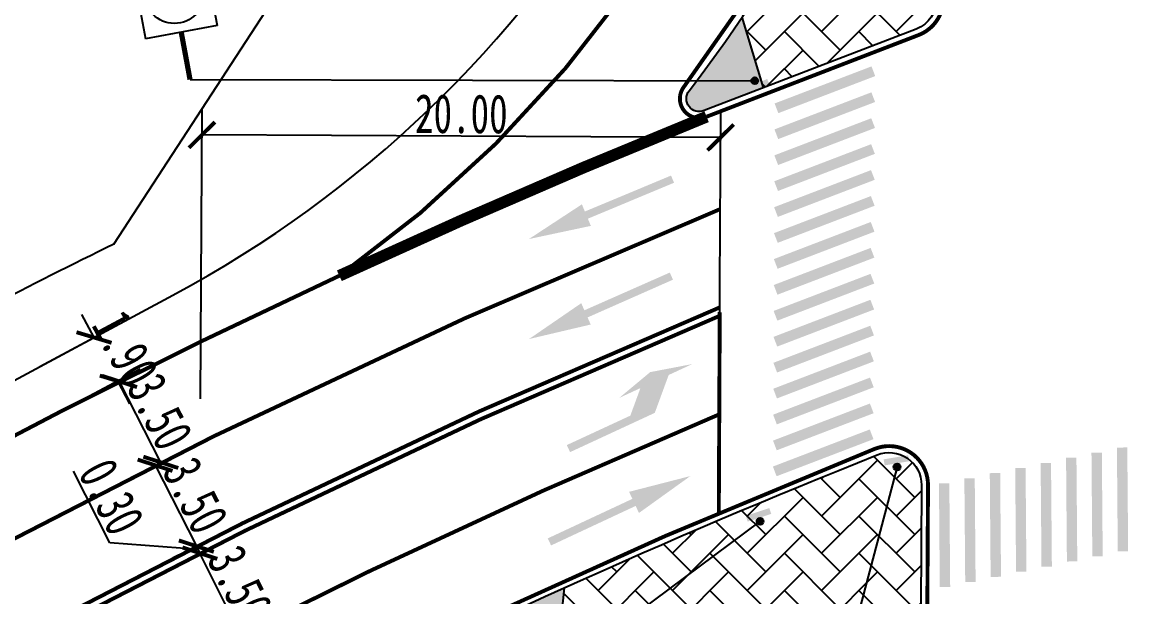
# Model space of a CAD drawing. Extents: x 54765 to 55687, y 61529 to 62330.
# Drawn here: x 55359.39 to 55402.03, y 61824.15 to 61846.31 of the extents above; entities that cross this region are included whole.
import ezdxf

# ---------------------------------------------------------------- set-up
doc = ezdxf.new("R2010")
doc.units = 0
doc.header["$LTSCALE"] = 10
doc.linetypes.add('JTSS01', pattern=[6, 2, -4])
doc.linetypes.add('JTSS02', pattern=[2, 1, -1])
doc.layers.get('0').update_dxf_attribs({"color": 251, "linetype": 'CONTINUOUS', "lineweight": 0})
doc.layers.get('DEFPOINTS').update_dxf_attribs({"linetype": 'CONTINUOUS'})
for name, color, linetype in [('@-交通信号', 7, 'CONTINUOUS'), ('@-设计标注', 7, 'CONTINUOUS'), ('@-路缘石', 7, 'CONTINUOUS'), ('@-路面边线', 7, 'CONTINUOUS'), ('@-隔离岛', 3, 'CONTINUOUS'), ('红线', 1, 'CONTINUOUS'), ('道路绿化带', 3, 'CONTINUOUS')]:
    doc.layers.add(name, color=color, linetype=linetype)
doc.layers.add('@-道路标线', color=7, linetype='CONTINUOUS', lineweight=0)
doc.styles.add('HT', font='rd.shx', dxfattribs={"bigfont": 'ht.shx'})
doc.styles.get("Standard").update_dxf_attribs({"font": 'simhei.ttf', "width": 0.7, "height": 1.5})
doc.dimstyles.get("Standard").update_dxf_attribs({"dimtxt": 3, "dimasz": 1, "dimexe": 1, "dimexo": 0.5, "dimgap": 0.1, "dimtad": 1, "dimdsep": 46, "dimtxsty": 'Standard', "dimblk": 'OBLIQUE', "dimcen": 0.09, "dimadec": 0, "dimazin": 1, "dimtfac": 1, "dimtofl": 0, "dimtmove": 0, "dimatfit": 2, "dimfxl": 1, "dimtolj": 1, "dimtzin": 0, "dimarcsym": 0})

# ---------------------------------------------------------------- blocks, each defined once
blk = doc.blocks.new('*U5')
at = {"layer": '@-路面边线'}
h = blk.add_hatch(color=256, dxfattribs=at)
h.dxf.hatch_style = 1
h.paths.add_polyline_path([(0.891, -0.019), (1.649, 3.908), (1.256, 3.984), (0.498, 0.057)])
blk = doc.blocks.new('*U6')
at = {"layer": '@-道路标线', "color": 0, "linetype": 'ByBlock', "lineweight": -2, "transparency": 16777216}
for p, rotation in [((55408.024, 61827.138), 11.39512456211169), ((55409.004, 61827.335), 11.39512456210892), ((55406.063, 61826.743), 11.39512456211169), ((55407.043, 61826.94), 11.39512456211169), ((55404.102, 61826.347), 11.39512456210551), ((55405.083, 61826.545), 11.39512456211169), ((55401.162, 61825.755), 11.39512456210892), ((55402.142, 61825.952), 11.39512456210892), ((55403.122, 61826.15), 11.39512456210892), ((55399.201, 61825.36), 11.39512456210892), ((55400.181, 61825.557), 11.39512456210892), ((55397.24, 61824.964), 11.39512456210892), ((55398.221, 61825.162), 11.39512456210892), ((55395.28, 61824.569), 11.39512456210892), ((55396.26, 61824.767), 11.39512456210892), ((55394.3, 61824.372), 11.39512456210892)]:
    blk.add_blockref('*U5', p, dxfattribs=dict(at, rotation=rotation))
blk = doc.blocks.new('*U7')
at = {"layer": '@-路面边线'}
h = blk.add_hatch(color=256, dxfattribs=at)
h.dxf.hatch_style = 1
h.paths.add_polyline_path([(0.747, 0.194), (-0.701, 3.923), (-1.074, 3.778), (0.374, 0.049)])
blk = doc.blocks.new('*U8')
at = {"layer": '@-道路标线', "color": 0, "linetype": 'ByBlock', "lineweight": -2, "transparency": 16777216, "rotation": 89.72454506111127}
for p in [(55392.334, 61843.858), (55392.329, 61842.858), (55392.325, 61841.858), (55392.32, 61840.858), (55392.315, 61839.858), (55392.31, 61838.858), (55392.305, 61837.858), (55392.3, 61836.858), (55392.296, 61835.858), (55392.291, 61834.858), (55392.286, 61833.858), (55392.281, 61832.858), (55392.276, 61831.858), (55392.272, 61830.858), (55392.267, 61829.858)]:
    blk.add_blockref('*U7', p, dxfattribs=at)
blk = doc.blocks.new('A$C3C3D2F93')
at = {"layer": '@-交通信号', "linetype": 'ByBlock', "lineweight": -3}
for points in [[(0.637, 0.384, 1), (0.372, 0.384, 1)], [(0.956, 0), (0.961, 0.236), (0.005, 0.257), (0, 0.022)]]:
    blk.add_hatch(color=14, dxfattribs=at).paths.add_polyline_path(points)
at = {"layer": '@-交通信号', "color": 14}
blk.add_circle((0.504, 0.384), 0.132, dxfattribs=at)
blk = doc.blocks.new('A$C20262908')
at = {"layer": '@-交通信号'}
h = blk.add_hatch(color=256, dxfattribs=at)
h.paths.add_polyline_path([(1.601, 6.21), (1.706, 6.036), (1.722, 5.788), (1.783, 5.821), (1.804, 6.13), (1.677, 6.402), (1.523, 6.443), (1.539, 6.504), (1.559, 6.569), (1.543, 6.63), (1.502, 6.668), (1.445, 6.684), (1.388, 6.668), (1.347, 6.63), (1.331, 6.569), (1.351, 6.504), (1.367, 6.443), (1.213, 6.402), (1.087, 6.13), (1.107, 5.821), (1.168, 5.788), (1.184, 6.036), (1.29, 6.21), (1.29, 5.821), (1.168, 5.121), (1.123, 5.111), (1.111, 5.044), (1.29, 5.044), (1.445, 5.821), (1.601, 5.044), (1.779, 5.044), (1.767, 5.111), (1.722, 5.121), (1.601, 5.821)])
h.paths.add_polyline_path([(1.341, 3.49), (1.054, 2.775), (0.944, 2.773), (0.925, 2.741), (1.096, 2.633), (1.484, 3.257), (1.792, 2.709), (1.763, 2.677), (1.767, 2.651), (1.81, 2.633), (1.908, 2.713), (1.604, 3.493), (1.618, 3.874), (1.771, 3.714), (1.81, 3.45), (1.876, 3.49), (1.847, 3.801), (1.705, 4.004), (1.535, 4.062), (1.528, 4.106, 0.207228), (1.537, 4.304, 0.071106), (1.522, 4.326, 0.097589), (1.506, 4.338, 0.022233), (1.487, 4.346, 0.040799), (1.476, 4.348, 0.045979), (1.448, 4.351, 0.036358), (1.412, 4.348, 0.028309), (1.393, 4.345, 0.024691), (1.371, 4.338, 0.079385), (1.346, 4.324, 0.12435), (1.335, 4.309, 0.081145), (1.33, 4.289, 0.069556), (1.332, 4.266, 0.00473), (1.334, 4.256, 0.009011), (1.335, 4.251, 0.057142), (1.341, 4.235, -0.068241), (1.346, 4.222, -0.124353), (1.345, 4.202, 0.089456), (1.342, 4.175, 0.014819), (1.344, 4.155, -0.022419), (1.346, 4.134, 0.042847), (1.346, 4.124, 0.182875), (1.348, 4.118, 0.101619), (1.357, 4.113, 0.029922), (1.401, 4.103), (1.401, 4.058), (1.292, 4.033), (1.222, 3.94), (1.111, 3.794), (1.071, 3.758), (0.896, 3.648), (0.949, 3.608), (1.139, 3.707), (1.186, 3.732), (1.292, 3.875)])
for p, q in [((0, 7.463), (0, 1.854)), ((2.805, 7.463), (0, 7.463)), ((2.805, 7.463), (2.805, 1.854)), ((2.805, 4.659), (0, 4.659)), ((2.805, 1.854), (0, 1.854))]:
    blk.add_line(p, q, dxfattribs=at)
at = {"layer": '@-交通信号', "const_width": 0.2, "flags": 128}
blk.add_lwpolyline([(1.402, 1.854), (1.402, 0)], dxfattribs=at)
at = {"layer": '@-交通信号', "color": 1}
blk.add_circle((1.402, 6.061), 1.166, dxfattribs=at)
at = {"layer": '@-交通信号', "color": 3}
blk.add_circle((1.418, 3.384), 1.166, dxfattribs=at)
blk = doc.blocks.new('人行灯')
at = {"layer": '@-交通信号', "rotation": 335.5426217795846}
blk.add_blockref('A$C20262908', (502933.847, 73806.932), dxfattribs=at)
at = {"layer": '@-交通信号', "style": 'HT', "width": 0.6}
blk.add_text('行人灯', height=1.5, rotation=336.8117, dxfattribs=at).set_placement((502938.13, 73809.252))
blk = doc.blocks.new('_ArchTick')
at = {"color": 0, "linetype": 'ByBlock', "lineweight": 70, "const_width": 0.15}
blk.add_lwpolyline([(-0.5, -0.5), (0.5, 0.5)], dxfattribs=at)
blk = doc.blocks.new('*D112')
at = {"layer": '@-设计标注', "color": 0, "lineweight": -2, "transparency": 16777216}
for p, q in [((55366.555, 61825.989), (55367.141, 61826.284)), ((55367.819, 61822.707), (55366.247, 61825.835)), ((55368.126, 61822.862), (55368.712, 61823.156))]:
    blk.add_line(p, q, dxfattribs=at)
at = {"layer": 'DEFPOINTS', "color": 0, "transparency": 16777216}
for p in [(55366.108, 61825.765), (55366.247, 61825.835), (55367.679, 61822.637)]:
    blk.add_point(p, dxfattribs=at)
at = {"layer": '@-设计标注', "color": 0, "lineweight": -2, "transparency": 16777216}
for p, rotation in [((55366.247, 61825.835), 116.6792929709859), ((55367.819, 61822.707), 296.6792929709859)]:
    blk.add_blockref('_ArchTick', p, dxfattribs=dict(at, rotation=rotation))
at = {"layer": '@-设计标注', "color": 0, "transparency": 16777216, "insert": (55367.8, 61824.656), "char_height": 1.5, "attachment_point": 5, "rotation": 296.6793}
blk.add_mtext('\\A1;3.50', dxfattribs=at)
blk = doc.blocks.new('*D113')
at = {"layer": '@-设计标注', "color": 0, "lineweight": -2, "transparency": 16777216}
for p, q in [((55361.693, 61831.714), (55364.041, 61832.91)), ((55364.74, 61829.338), (55363.15, 61832.456)), ((55363.283, 61828.595), (55365.63, 61829.792))]:
    blk.add_line(p, q, dxfattribs=at)
at = {"layer": 'DEFPOINTS', "color": 0, "transparency": 16777216}
for p in [(55363.15, 61832.456), (55361.248, 61831.487), (55362.837, 61828.368)]:
    blk.add_point(p, dxfattribs=at)
at = {"layer": '@-设计标注', "color": 0, "lineweight": -2, "transparency": 16777216}
for p, rotation in [((55363.15, 61832.456), 117.0101017372759), ((55364.74, 61829.338), 297.0101017372759)]:
    blk.add_blockref('_ArchTick', p, dxfattribs=dict(at, rotation=rotation))
at = {"layer": '@-设计标注', "color": 0, "transparency": 16777216, "insert": (55364.71, 61831.287), "char_height": 1.5, "attachment_point": 5, "rotation": 297.0101}
blk.add_mtext('\\A1;3.50', dxfattribs=at)
blk = doc.blocks.new('*D114')
at = {"layer": '@-设计标注', "color": 0, "lineweight": -2, "transparency": 16777216}
for p, q in [((55363.283, 61828.595), (55365.411, 61829.68)), ((55364.52, 61829.226), (55366.11, 61826.108)), ((55364.872, 61825.477), (55367.001, 61826.562))]:
    blk.add_line(p, q, dxfattribs=at)
at = {"layer": 'DEFPOINTS', "color": 0, "transparency": 16777216}
for p in [(55362.837, 61828.368), (55366.11, 61826.108), (55364.427, 61825.25)]:
    blk.add_point(p, dxfattribs=at)
at = {"layer": '@-设计标注', "color": 0, "lineweight": -2, "transparency": 16777216}
for p, rotation in [((55364.52, 61829.226), 117.0101017372718), ((55366.11, 61826.108), 297.0101017372718)]:
    blk.add_blockref('_ArchTick', p, dxfattribs=dict(at, rotation=rotation))
at = {"layer": '@-设计标注', "color": 0, "transparency": 16777216, "insert": (55366.08, 61828.057), "char_height": 1.5, "attachment_point": 5, "rotation": 297.0101}
blk.add_mtext('\\A1;3.50', dxfattribs=at)
blk = doc.blocks.new('*D116')
at = {"layer": '@-设计标注', "color": 0, "lineweight": -2, "transparency": 16777216}
for p, q in [((55362.166, 61834.152), (55361.693, 61835.033)), ((55360.08, 61833.034), (55363.047, 61834.625)), ((55360.978, 61831.359), (55363.945, 61832.95)), ((55363.064, 61832.477), (55363.536, 61831.596))]:
    blk.add_line(p, q, dxfattribs=at)
at = {"layer": 'DEFPOINTS', "color": 0, "transparency": 16777216}
for p in [(55362.166, 61834.152), (55359.64, 61832.798), (55360.537, 61831.123)]:
    blk.add_point(p, dxfattribs=at)
at = {"layer": '@-设计标注', "color": 0, "lineweight": -2, "transparency": 16777216}
for p, rotation in [((55362.166, 61834.152), 298.1946084233791), ((55363.064, 61832.477), 118.1946084233791)]:
    blk.add_blockref('_ArchTick', p, dxfattribs=dict(at, rotation=rotation))
at = {"layer": '@-设计标注', "color": 0, "transparency": 16777216, "insert": (55363.371, 61833.72), "char_height": 1.5, "attachment_point": 5, "rotation": 298.1946}
blk.add_mtext('\\A1;1.90', dxfattribs=at)
blk = doc.blocks.new('*D117')
at = {"layer": '@-设计标注', "color": 0, "lineweight": -2, "transparency": 16777216}
for p, q in [((55362.778, 61826.233), (55361.369, 61828.997)), ((55366.177, 61825.972), (55362.778, 61826.233)), ((55365.664, 61825.881), (55365.217, 61825.653)), ((55366.108, 61826.107), (55366.246, 61825.837)), ((55365.802, 61825.611), (55365.355, 61825.383))]:
    blk.add_line(p, q, dxfattribs=at)
at = {"layer": 'DEFPOINTS', "color": 0, "transparency": 16777216}
for p in [(55366.11, 61826.108), (55366.246, 61825.837), (55366.247, 61825.838)]:
    blk.add_point(p, dxfattribs=at)
at = {"layer": '@-设计标注', "color": 0, "lineweight": -2, "transparency": 16777216}
for p, rotation in [((55366.108, 61826.107), 117.0101017376796), ((55366.246, 61825.837), 297.0101017376796)]:
    blk.add_blockref('_ArchTick', p, dxfattribs=dict(at, rotation=rotation))
at = {"layer": '@-设计标注', "color": 0, "transparency": 16777216, "insert": (55362.838, 61828.005), "char_height": 1.5, "attachment_point": 5, "rotation": 297.0101}
blk.add_mtext('\\A1;0.30', dxfattribs=at)
blk = doc.blocks.new('*D145')
at = {"layer": '@-设计标注', "color": 0, "lineweight": -2, "transparency": 16777216}
for p, q in [((55366.276, 61831.785), (55366.33, 61842.962)), ((55386.275, 61831.689), (55386.328, 61842.866)), ((55386.324, 61841.866), (55366.325, 61841.962))]:
    blk.add_line(p, q, dxfattribs=at)
at = {"layer": 'DEFPOINTS', "color": 0, "transparency": 16777216}
for p in [(55366.325, 61841.962), (55366.273, 61831.285), (55386.272, 61831.189)]:
    blk.add_point(p, dxfattribs=at)
at = {"layer": '@-设计标注', "color": 0, "lineweight": -2, "transparency": 16777216}
for p, rotation in [((55366.325, 61841.962), 179.7245450611289), ((55386.324, 61841.866), 359.7245450611289)]:
    blk.add_blockref('_ArchTick', p, dxfattribs=dict(at, rotation=rotation))
at = {"layer": '@-设计标注', "color": 0, "transparency": 16777216, "insert": (55376.328, 61842.772), "char_height": 1.5, "attachment_point": 5, "rotation": 359.7245}
blk.add_mtext('\\A1;20.00', dxfattribs=at)

msp = doc.modelspace()

# ---------------------------------------------------------------- hatches: boundary and pattern name
at = {"layer": '@-道路标线'}
for points in [[(55384.472, 61840.257), (55384.414, 61840.396), (55381.091, 61839.01), (55380.976, 61839.287), (55378.934, 61837.948), (55381.322, 61838.456), (55381.207, 61838.733), (55384.53, 61840.119)], [(55384.427, 61836.519), (55384.366, 61836.656), (55381.073, 61835.201), (55380.952, 61835.475), (55378.939, 61834.093), (55381.316, 61834.652), (55381.195, 61834.926), (55384.487, 61836.381)], [(55379.725, 61826.27), (55379.788, 61826.134), (55383.05, 61827.658), (55383.177, 61827.386), (55385.16, 61828.81), (55382.796, 61828.202), (55382.923, 61827.93), (55379.661, 61826.406)]]:
    msp.add_hatch(color=7, dxfattribs=at).paths.add_polyline_path(points)
at = {"layer": '@-道路标线', "extrusion": (2.98829e-17, -9.54307e-17, -1)}
msp.add_hatch(color=7, dxfattribs=at).paths.add_polyline_path([(-55380.458, 61829.868), (-55380.395, 61830.004), (-55382.844, 61831.139), (-55383.234, 61832.202), (-55382.417, 61831.823), (-55383.61, 61832.817), (-55385.23, 61833.127), (-55384.323, 61832.706), (-55383.787, 61831.246), (-55380.521, 61829.732)])
at = {"layer": '@-隔离岛'}
h = msp.add_hatch(dxfattribs=at)
h.set_pattern_fill('GRASS', color=256, scale=0.02, angle=-2e-09)
h.paths.add_polyline_path([(55444.105, 61840.384, 0.713931), (55443.613, 61841.191), (55440.888, 61840.591), (55441.156, 61836.381, -0.028765)])
h.paths.add_polyline_path([(55435.235, 61824.377), (55430.053, 61824.852), (55429.984, 61812.482, 0.871043), (55430.964, 61812.34, -0.03009)])
h.paths.add_polyline_path([(55442.789, 61865.207), (55441.023, 61859.182), (55448.519, 61860.694, 0.716426), (55448.64, 61861.633, -0.046297)])
h.paths.add_polyline_path([(55430.421, 61881.427, 0.828506), (55429.455, 61881.245), (55429.444, 61870.948), (55435.303, 61872.669, -0.067873)])
h.paths.add_polyline_path([(55387.153, 61846.507, -0.016823), (55385.11, 61843.667, 0.766308), (55385.694, 61842.899), (55387.975, 61843.777)])
h.paths.add_polyline_path([(55394.683, 61860.186, 0.862911), (55393.704, 61860.332, -0.020353), (55392.311, 61856.336), (55394.678, 61855.855)])
h.paths.add_polyline_path([(55380.298, 61824.501, 0.011199), (55368.478, 61818.84, 0.68927), (55368.576, 61817.911, -0.07243), (55376.065, 61814.716, -0.025703), (55379.086, 61812.72)])
h.paths.add_polyline_path([(55393.952, 61806.844), (55386.922, 61804.741, -0.058383), (55390.857, 61797.545, -0.044151), (55392.9, 61792.846, 0.848319), (55393.874, 61793.001)])
h = msp.add_hatch(dxfattribs=at)
h.set_pattern_fill('AR-HBONE', color=30, scale=0.01, angle=-2e-09, style=0)
h.paths.add_polyline_path([(55394.072, 61828.458, 0.532047), (55392.359, 61829.626, 0.011199), (55380.298, 61824.501), (55379.086, 61812.72, -0.079846), (55386.922, 61804.741), (55393.952, 61806.844)])
h.paths.add_polyline_path([(55441.156, 61836.381), (55440.888, 61840.591), (55431.103, 61838.436, 0.35048), (55430.122, 61837.222), (55430.053, 61824.852), (55435.235, 61824.377, -0.011146), (55437.181, 61828.693, -0.050151)])
h.paths.add_polyline_path([(55442.789, 61865.207, -0.071593), (55435.303, 61872.669), (55429.444, 61870.948), (55429.431, 61858.371, 0.474148), (55430.928, 61857.144), (55441.023, 61859.182)])
h.paths.add_polyline_path([(55394.678, 61855.855), (55392.311, 61856.336, -0.05352), (55387.153, 61846.507), (55387.975, 61843.777), (55393.868, 61846.047, 0.309892), (55394.668, 61847.212)])

# ---------------------------------------------------------------- linework, layer by layer
at = {"layer": '@-交通信号', "linetype": 'Continuous'}
for p, q in [((55365.867, 61844.1), (55387.642, 61844.052)), ((55393.128, 61829.161), (55383.93, 61794.261)), ((55387.849, 61827.065), (55361.085, 61807.175))]:
    msp.add_line(p, q, dxfattribs=at)
at = {"layer": '@-路缘石'}
msp.add_line((55335.532, 61819.875), (55365.21, 61835.784), dxfattribs=at)
msp.add_arc((55343.949, 61875.445), 45, 298.1946, 359.9389, dxfattribs=at)
at = {"layer": '@-道路标线', "color": 7, "linetype": 'Continuous', "const_width": 0.15, "flags": 128}
for points in [[(55385.786, 61842.666, -0.764888), (55384.912, 61843.82, 0.09089), (55393.465, 61860.404, -0.862911), (55394.933, 61860.185), (55394.918, 61847.212, -0.309892), (55393.958, 61845.814), (55385.786, 61842.666)], [(55371.624, 61836.532, 0.103873), (55384.939, 61850.953, 0.103873)], [(55371.624, 61836.532, 0.014561), (55355.621, 61828.545)], [(55386.272, 61831.189, 0.018688), (55366.18, 61821.878, 0.018688)]]:
    msp.add_lwpolyline(points, format="xyb", dxfattribs=at)
at = {"layer": '@-道路标线', "color": 7, "linetype": 'JTSS02', "ltscale": 0.1, "const_width": 0.45, "flags": 128}
msp.add_lwpolyline([(55385.786, 61842.666, 0.012564), (55371.624, 61836.532, 0.010159)], format="xyb", dxfattribs=at)
at = {"layer": '@-道路标线', "color": 7, "linetype": 'JTSS01', "ltscale": 0.1, "flags": 128}
msp.add_lwpolyline([(55386.311, 61839.103, 0.15, 0.15, 0.026432), (55357.274, 61825.46, 0.15, 0.15, 0), (55127.395, 61702.227, 0, 0, 0)], format="xyseb", dxfattribs=at)
at = {"layer": '@-道路标线', "color": 30, "linetype": 'Continuous', "ltscale": 0.08, "const_width": 0.15, "flags": 128}
for points in [[(55386.293, 61835.313, 0.025228), (55358.928, 61822.375)], [(55386.291, 61834.988, 0.025123), (55359.07, 61822.111)]]:
    msp.add_lwpolyline(points, format="xyb", dxfattribs=at)
at = {"layer": '@-道路标线', "color": 7, "linetype": 'Continuous', "const_width": 0.15, "flags": 128}
msp.add_lwpolyline([(55386.292, 61835.129), (55386.255, 61827.383)], dxfattribs=at)
msp.add_lwpolyline([(55394.322, 61828.457), (55394.124, 61793, -0.848319), (55392.663, 61792.767, 0.044276), (55390.63, 61797.438, 0.165288), (55375.937, 61814.501, 0.072448), (55368.512, 61817.669, -0.68927), (55368.365, 61819.063, -0.0224), (55392.267, 61829.858, -0.532047)], format="xyb", close=True, dxfattribs=at)
at = {"layer": '红线', "color": 1}
msp.add_line((55362.934, 61837.756), (55385.947, 61873.129), dxfattribs=at)
msp.add_arc((55500.739, 61557.838), 312, 116.21145, 118.19461, dxfattribs=at)
at = {"layer": '道路绿化带'}
for points in [[(55385.694, 61842.899, -0.766308), (55385.11, 61843.667, 0.09089), (55393.704, 61860.332, -0.862911), (55394.683, 61860.186), (55394.668, 61847.212, -0.309892), (55393.868, 61846.047)], [(55394.072, 61828.458), (55393.874, 61793.001, -0.848319), (55392.9, 61792.846, 0.044151), (55390.857, 61797.545, 0.165169), (55376.065, 61814.716, 0.07243), (55368.576, 61817.911, -0.68927), (55368.478, 61818.84, -0.0224), (55392.359, 61829.626, -0.532047)]]:
    msp.add_lwpolyline(points, format="xyb", close=True, dxfattribs=at)
for points in [[(55387.975, 61843.777), (55387.153, 61846.507)], [(55380.298, 61824.501), (55379.086, 61812.72)]]:
    msp.add_lwpolyline(points, dxfattribs=at)

# ---------------------------------------------------------------- block references
at = {"layer": '@-交通信号'}
for name, p, rotation in [('人行灯', (-314483.863, -286871.104), 34.96665969663172), ('A$C3C3D2F93', (55387.361, 61843.484), 26.3449909494136), ('A$C3C3D2F93', (55393.551, 61829.634), 190.863248813389), ('A$C3C3D2F93', (55388.196, 61827.595), 199.5075996858797)]:
    msp.add_blockref(name, p, dxfattribs=dict(at, rotation=rotation))
at = {"layer": '@-道路标线', "color": 4}
for name in ['*U8', '*U6']:
    msp.add_blockref(name, (0, 0), dxfattribs=at)

# ---------------------------------------------------------------- dimensions: what is measured, and where the dimension line sits
at = {"layer": '@-设计标注'}
for p1, p2, distance, picture, middle in [((55386.272, 61831.189), (55366.273, 61831.285), -10.676, '*D145', (55376.328, 61842.772)), ((55360.537, 61831.123), (55359.64, 61832.798), -2.866, '*D116', (55363.371, 61833.72)), ((55362.837, 61828.368), (55361.248, 61831.487), -2.135, '*D113', (55364.71, 61831.287)), ((55362.837, 61828.368), (55364.427, 61825.25), 1.889, '*D114', (55366.08, 61828.057)), ((55367.679, 61822.637), (55366.108, 61825.765), -0.156, '*D112', (55367.8, 61824.656))]:
    dim = msp.add_aligned_dim(p1=p1, p2=p2, distance=distance, dimstyle='Standard', override={"dimtxt": 1.5, "dimzin": 0, "dimblk": 'ArchTick', "dimtix": 1, "dimtmove": 1}, dxfattribs=at)
    dim.commit()
    dim.dimension.update_dxf_attribs({"geometry": picture, "text_midpoint": middle})
dim = msp.add_linear_dim(base=(55366.246, 61825.837), p1=(55366.11, 61826.108), p2=(55366.247, 61825.838), angle=297.0101, dimstyle='Standard', override={"dimtxt": 1.5, "dimzin": 0, "dimblk": 'ArchTick', "dimtix": 1, "dimtmove": 1}, dxfattribs=at)
dim.commit()
dim.dimension.update_dxf_attribs({"geometry": '*D117', "text_midpoint": (55362.732, 61826.322), "dimtype": 161})

doc.saveas('drawing.dxf')
